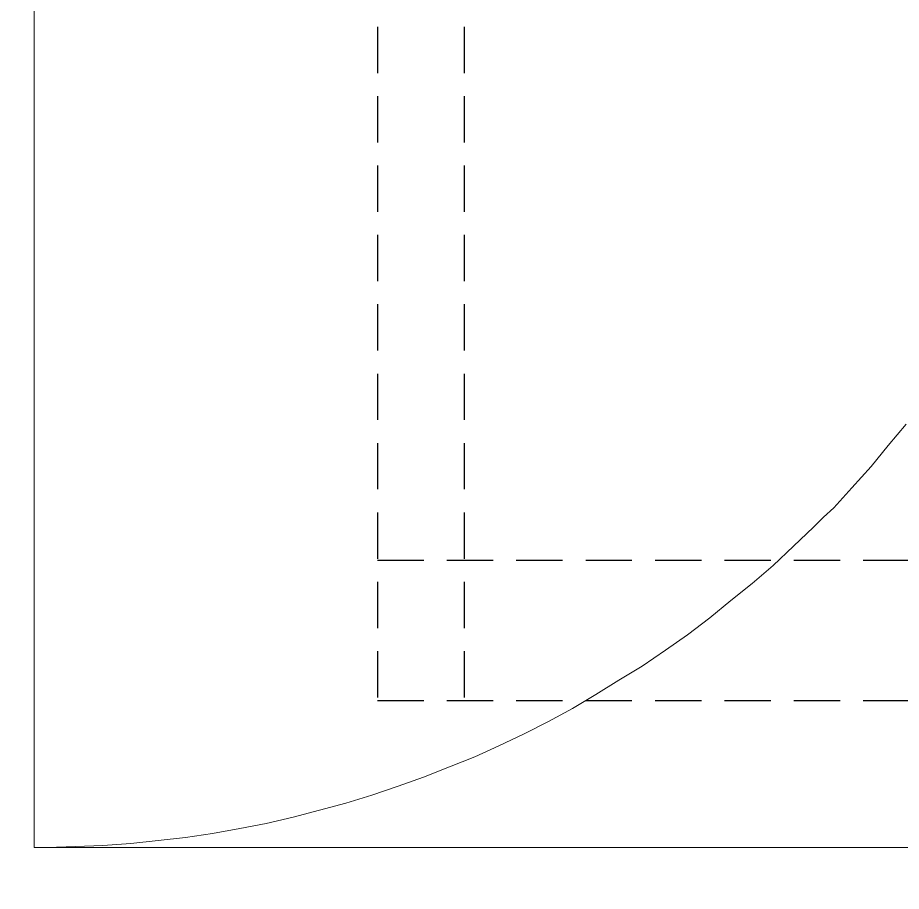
# Model space of a CAD drawing. Header units: inches. Extents: x 139 to 559, y -1 to 295.
# Drawn here: x 190.69 to 195.465, y 153.944 to 158.667 of the extents above; entities that cross this region are included whole.
import ezdxf

# ---------------------------------------------------------------- set-up
doc = ezdxf.new("R2010")
doc.units = ezdxf.units.IN
doc.header["$MEASUREMENT"] = 0
doc.linetypes.add('HelipadXX$0$Core-03$0$HIDDEN', pattern=[0.375, 0.25, -0.125])
for name, color, linetype, lineweight in [('ARSIR', 31, 'Continuous', 5), ('ARSIR BETON', 8, 'Continuous', 5), ('KOLOM', 4, 'Continuous', 9), ('RUMPUT', 93, 'Continuous', 0)]:
    doc.layers.add(name, color=color, linetype=linetype, lineweight=lineweight)
doc.layers.add('LANTAI', color=57, linetype='Continuous')
doc.layers.add('POLYLINE TPAK', color=4, linetype='Continuous', lineweight=20, plot=False)
pattern_1 = [(86.66968846814034, (37.07979678488971, 226.1472495293129), (-0.5066041251576352, 0.5692059985833484), [0.1428749999999999, -0.9347549999999997]), (41.66968846814034, (37.07979678488971, 226.1472495293129), (-0.5066044704663831, 0.5692063865624448), [0.142875, -0.6191249999999999]), (131.6696884681403, (37.07979678488971, 226.1472495293129), (-0.5692063865624448, -0.5066044704663831), [0.142875, -0.6191249999999999])]

# ---------------------------------------------------------------- blocks, each defined once
blk = doc.blocks.new('TENIS')
at = {"linetype": 'HelipadXX$0$Core-03$0$HIDDEN'}
for points in [[(-4.532788253316539, 13.39081272468035), (-10.63982165197922, 13.39081272491386), (-10.63982165137668, 1.352852052605158e-09), (-4.532788254573461, 1.227455470598215e-09), (-4.532788253316539, 13.39081272468035)], [(-10.1712852808555, 13.39081272578436), (-10.17128528036119, 3.637765644270985e-10)], [(-10.63982165172547, 0.7570089953506809), (-4.53278825306279, 0.7570089951170544)]]:
    blk.add_lwpolyline(points, dxfattribs=at)
blk = doc.blocks.new('LAP.UTAMA')
for points in [[(-12.48678770312836, 14.98173615720506), (12.50284827734504, 14.98173615694665), (12.50284827665837, -7.5132788879273e-11), (-12.48678770195511, 7.504752375098178e-11), (-12.48678770312836, 14.98173615720506)], [(-12.48678770195511, 7.504752375098178e-11), (-12.41605940339241, -3.063149733861792e-10), (-12.26348394755541, 0.005250571134709503), (-12.11646792084275, 0.01081000174987423), (-11.96389246404169, 0.02162000356521787), (-11.81687643861824, 0.03798943496776985), (-11.66955155487631, 0.05435886697979697), (-11.52253552673756, 0.07628772678903317), (-11.37551950063562, 0.1034671607303181), (-11.23375404669832, 0.1306465943857944), (-11.08673801963232, 0.1633854587014554), (-10.94528142147556, 0.2013748941779596), (-10.80351596757737, 0.2396731868308422), (-10.66175051396522, 0.2832220516480248), (-10.52029391584711, 0.3323303461219353), (-10.38408789103551, 0.3811297839595369), (-10.24232243746246, 0.4357975077741827), (-10.10611641179503, 0.4901563741266415), (-9.97546981739697, 0.5500746719258274), (-9.839263791768644, 0.6155523972756924), (-9.70830833944683, 0.6807212659892485), (-9.57766174508788, 0.7517584227858407), (-9.452265721428375, 0.8280461494932894), (-9.327178555870432, 0.9043338793102436), (-9.201782532210473, 0.9806216060176354), (-9.076386509623717, 1.067719337231566), (-8.956549916624226, 1.149257637067549), (-8.836713323555614, 1.241914797760458), (-8.722436160970119, 1.334571957558083), (-8.607850138314461, 1.427229115997434), (-8.493572976014548, 1.525136847959416), (-8.384546383664656, 1.628912868219871), (-8.27551979256441, 1.732380030270363), (-8.22116092631677, 1.786738897073079), (-8.16680205978264, 1.835847191711437), (-8.068585470365633, 1.944873782955099), (-7.96511830721056, 2.059150946540811), (-7.872461148561797, 2.173428109053603), (-7.774553416498293, 2.288014130062166)]]:
    blk.add_lwpolyline(points)

msp = doc.modelspace()

# ---------------------------------------------------------------- hatches: boundary and pattern name
at = {"layer": 'ARSIR'}
h = msp.add_hatch(dxfattribs=at)
h.set_pattern_fill('AR-HBONE', color=256, scale=0.003, style=0)
h.set_pattern_definition([(45, (37.07979678488971, 226.1472495293129), (4.263256414560601e-17, 0.4310522938113194), [0.9144000000000001, -0.3048]), (135, (37.29532278488971, 226.362775529313), (4.263256414560601e-17, 0.4310522938113194), [0.9144000000000001, -0.3048])])
edge = h.paths.add_edge_path()
edge.add_arc((191.2827530460387, 190.0678956543874), 15.19998324846395, 89.99999999999604, 179.9999999982171)
edge.add_line((176.0827697975748, 190.0678956548604), (176.0827697958074, 133.2715304004354))
edge.add_arc((191.2827692281026, 133.2715303999624), 15.19999943229521, 179.9999999982171, 214.2302885441299)
edge.add_line((178.7156632049422, 124.7212187714648), (179.7077968028932, 125.3962385326868))
edge.add_arc((191.2827486305766, 133.2715098016121), 13.99997883471085, 179.9999999982458, 214.2302680237529, ccw=False)
edge.add_line((177.2827697958658, 133.2715098020407), (177.2827697976046, 190.0678956548161))
edge.add_arc((191.2827530460388, 190.0678956543874), 13.99998324843415, 90, 179.9999999982458, ccw=False)
edge.add_line((191.2827530460388, 204.0678789028216), (270.5465688321954, 204.0678789028216))
edge.add_arc((270.5465688321954, 204.9086305199022), 0.8407516170806038, 270.0000000000019, 359.9969732944158)
edge.add_line((271.3873204481029, 204.9085861063758), (191.2827530460398, 205.2678789028514))
h = msp.add_hatch(dxfattribs=at)
h.set_pattern_fill('AR-HBONE', color=256, scale=0.003, style=0)
h.set_pattern_definition([(45, (183.2827697939069, 125.1562501214858), (4.263256414560601e-17, 0.4310522938113194), [0.9144000000000001, -0.3048]), (135, (183.4982957939069, 125.3717761214858), (4.263256414560601e-17, 0.4310522938113194), [0.9144000000000001, -0.3048])])
edge = h.paths.add_edge_path()
edge.add_line((191.1884030411541, 126.4708282395377), (191.1884030411541, 125.270828038156))
edge.add_line((191.1884030411541, 125.270828038156), (191.2827530423634, 125.2715309667489))
edge.add_arc((191.1850453941413, 133.1732207511342), 7.902293858948851, 180.123167527749, 270.70844980231016, ccw=False)
edge.add_line((183.2827697939069, 133.1562333699205), (183.282769795704, 158.5562502242488))
edge.add_line((183.282769795704, 158.5562502242488), (184.4827700001022, 158.5562502240216))
edge.add_line((184.4827700001022, 158.5562502240216), (184.4827699952885, 133.1562333696932))
edge.add_arc((191.1851671899406, 133.1732394849903), 6.702418769581423, 180.1453773199548, 270.8342443578723)
edge.add_line((191.2827530422497, 126.4715311681306), (191.1884030411541, 126.4708282394587))
at = {"layer": 'ARSIR BETON'}
h = msp.add_hatch(dxfattribs=at)
h.set_pattern_fill('AR-HBONE', color=256, scale=0.004, style=0)
h.set_pattern_definition([(45, (37.07979678488971, 226.1472495293129), (5.684341886080802e-17, 0.5747363917484258), [1.2192, -0.4064]), (135, (37.36716478488971, 226.4346175293129), (5.684341886080802e-17, 0.5747363917484258), [1.2192, -0.4064])])
edge = h.paths.add_edge_path()
edge.add_arc((191.2827530460388, 190.0678956543874), 13.99998324843415, 90, 180)
edge.add_line((177.2827697976046, 190.0678956543874), (177.2827697958809, 133.2715303996917))
edge.add_arc((191.2827486305768, 133.2715098016121), 13.99997883471105, 179.9999157010851, 263.1191927485166)
edge.add_line((189.6054912243188, 119.3723654047253), (189.6054912243184, 112.3226705917808))
edge.add_line((189.6054912243184, 112.3226705917808), (189.7054912243192, 112.3226705917808))
edge.add_line((189.7054912243192, 112.3226705917808), (189.705491224319, 112.2226705917809))
edge.add_line((189.705491224319, 112.2226705917809), (201.7054912243115, 112.2226705917805))
edge.add_line((201.7054912243115, 112.2226705917805), (201.7054912496359, 119.2715309675217))
edge.add_line((201.7054912496359, 119.2715309675217), (380.2200184182929, 119.2715309631573))
edge.add_arc((380.2200184175784, 133.271530397784), 13.99999943462672, 270.0000000029237, 359.9999999993218)
edge.add_line((394.2200178522052, 133.2715303976183), (394.2200178527473, 186.8365306403635))
edge.add_arc((380.0700144284386, 186.8365266512287), 14.15000342430926, 1.615268768599631e-05, 89.99998380649028)
edge.add_line((380.0700184276549, 200.9865300755374), (288.3872765684852, 200.9865301410767))
edge.add_arc((288.3872765719509, 203.9865301406582), 2.999999999581492, 180.0000000198341, 269.9999999338081, ccw=False)
edge.add_line((285.3872765723694, 203.9865301396197), (285.3985681154834, 204.9823001466166))
edge.add_line((285.3985681154834, 204.9823001466166), (271.3873246073365, 205.1475171556722))
edge.add_line((271.3873246073365, 205.1475171556722), (271.3873204512137, 204.9086303990666))
edge.add_arc((270.5465688308253, 204.90863052321), 0.8407516203884131, 270.00000009337174, 359.9999915398413, ccw=False)
edge.add_line((270.5465688321954, 204.0678789028216), (191.2827530460388, 204.0678789028216))
edge = h.paths.add_edge_path()
edge.add_line((191.2672355975751, 197.9562481935145), (265.7565847507126, 197.9584512519224))
edge.add_arc((265.7568436984304, 189.2029500703031), 8.755501185448518, 41.34299786484178, 90.00169454735197, ccw=False)
edge.add_line((272.3301992487418, 194.9865300876956), (332.5823111287879, 194.9865300876956))
edge.add_line((332.5823111287879, 194.9865300876955), (332.5823111294587, 191.871529060519))
edge.add_line((332.5823111294587, 191.8715290605191), (340.1822420460586, 191.8715290631811))
edge.add_line((340.1822420460586, 191.8715290631811), (340.1822420691279, 194.9865300704816))
edge.add_line((340.1822420691279, 194.9865300704816), (380.0700186656723, 194.9865296794636))
edge.add_arc((380.0700185857783, 186.8365304170786), 8.149999262385025, -2.2737367544323206e-13, 89.99999943833228, ccw=False)
edge.add_line((388.2200178481633, 186.8365304170786), (388.2200178481633, 163.1715301763664))
edge.add_line((388.2200178481633, 163.1715301763664), (388.2200178453184, 157.7117318763081))
edge.add_line((388.2200178453184, 157.7117318763081), (388.2200178477973, 133.271530398664))
edge.add_arc((380.2200184175098, 133.2715303978526), 7.999999430287525, -89.99999999975239, 5.811386927234707e-09, ccw=False)
edge.add_line((380.2200184175443, 125.2715309675651), (191.2827530423658, 125.2715309667489))
edge.add_arc((191.1850453941413, 133.1732207511342), 7.902293858948923, 180.1231675278102, 270.7084498023279, ccw=False)
edge.add_line((183.2827697939069, 133.1562333699121), (183.2674892419708, 189.9541127231707))
edge.add_arc((191.2674722009004, 189.9562649485785), 7.999983248434781, 90.00169455004323, 180.015414211516, ccw=False)
at = {"layer": 'RUMPUT'}
h = msp.add_hatch(dxfattribs=at)
h.set_pattern_fill('GRASS', color=256, scale=0.03, angle=356.6696884681404, style=0)
h.set_pattern_definition(pattern_1)
edge = h.paths.add_edge_path()
edge.add_line((173.8596473018068, 124.7086841961878), (178.5194686754951, 124.7086841961878))
edge.add_line((178.5194686754951, 124.7086841961878), (178.576989384379, 124.7478196964552))
edge.add_arc((191.2745198704961, 133.2689901792037), 15.29175028706457, 179.9904195417624, 213.8651193647624, ccw=False)
edge.add_line((175.9827697972054, 133.2715471210163), (175.9827697975748, 190.0678956543905))
edge.add_arc((191.2827115528424, 190.0679371475861), 15.29994175532382, 89.99902697357118, 180.0001553852311, ccw=False)
edge.add_line((191.282971384331, 205.3678789007036), (269.9053067584439, 205.0253270853659))
edge.add_line((269.9053067584439, 205.0253270853659), (167.2318890602109, 206.0180894513984))
edge.add_line((167.2318890602109, 206.0180894513984), (167.5209522787765, 198.8984623769369))
edge.add_line((167.5209522787765, 198.8984623769369), (170.7476549029263, 161.1322737417141))
edge.add_line((170.7476549029263, 161.1322737417141), (173.8596473018068, 124.7086841961878))
h = msp.add_hatch(dxfattribs=at)
h.set_pattern_fill('GRASS', color=256, scale=0.03, angle=356.6696884681404, style=0)
h.set_pattern_definition(pattern_1)
edge = h.paths.add_edge_path()
edge.add_line((222.7923111792155, 130.2714285167332), (222.7923111793134, 125.7715309668867))
edge.add_arc((222.3923111793134, 125.771530966878), 0.4000000000000057, -90, 1.2478267308324575e-09, ccw=False)
edge.add_line((222.3923111793134, 125.371530966878), (221.6851671899601, 125.371530966878))
edge.add_arc((221.6851671899601, 125.771530966878), 0.4000000000000057, 180.0000000002483, 270, ccw=False)
edge.add_line((221.28516718996, 125.7715309668763), (221.2851671899402, 130.3714953337831))
edge.add_line((221.2851671899402, 130.3714953337831), (191.0884030412145, 130.3708258210133))
edge.add_line((191.0884030412145, 130.3708258210133), (191.0884030411557, 126.5715435743557))
edge.add_arc((191.1856375563601, 133.1743987291787), 6.603571060155252, 179.1636581429167, 269.15631578314276, ccw=False)
edge.add_line((184.5827699953102, 133.2707870985745), (184.5827700001032, 158.5615310769376))
edge.add_line((184.5827700001032, 158.5615310769376), (189.4120615081875, 158.5615299242914))
edge.add_arc((189.4168289843598, 158.166761196954), 0.3947975138126359, -0.6780141318685082, 90.69190633998198, ccw=False)
edge.add_line((189.8115988560382, 158.1620894384303), (189.81159885541, 153.1016177843293))
edge.add_line((189.81159885541, 153.1016177843293), (194.9669349656968, 153.1016137925029))
edge.add_arc((194.9651651788558, 152.7016177527406), 0.3999999549636447, 3.2719708542572334e-07, 89.7464958527923, ccw=False)
edge.add_line((195.3651651338194, 152.7016177550249), (195.3651651342998, 150.9215302305418))
edge.add_line((195.3651651342998, 150.9215302305418), (187.0872774388066, 150.9215302484785))
edge.add_line((187.0872774388066, 150.9215302484785), (187.087277402123, 134.2215309670475))
edge.add_arc((189.9372774022347, 134.2215309669396), 2.850000000111777, 179.9999999978307, 269.9999999978317)
edge.add_line((189.9372774021269, 131.3715309668278), (222.7923111267354, 131.3715309668278))
edge.add_line((222.7923111267354, 131.3715309668279), (222.7923111267354, 130.271530966829))

# ---------------------------------------------------------------- linework, layer by layer
at = {"layer": 'POLYLINE TPAK'}
msp.add_lwpolyline([(190.7798018458713, 169.1623983088742), (215.7694374568603, 169.1623983088742), (215.7694374568603, 154.180662151594), (190.7798018458713, 154.180662151594)], close=True, dxfattribs=at)

# ---------------------------------------------------------------- block references
at = {"layer": 'KOLOM'}
msp.add_blockref('LAP.UTAMA', (203.2665891806568, 154.1806612971097), dxfattribs=at)
at = {"layer": 'LANTAI'}
msp.add_blockref('TENIS', (203.2746194683801, 154.9762774409619), dxfattribs=at)

doc.saveas('drawing.dxf')
